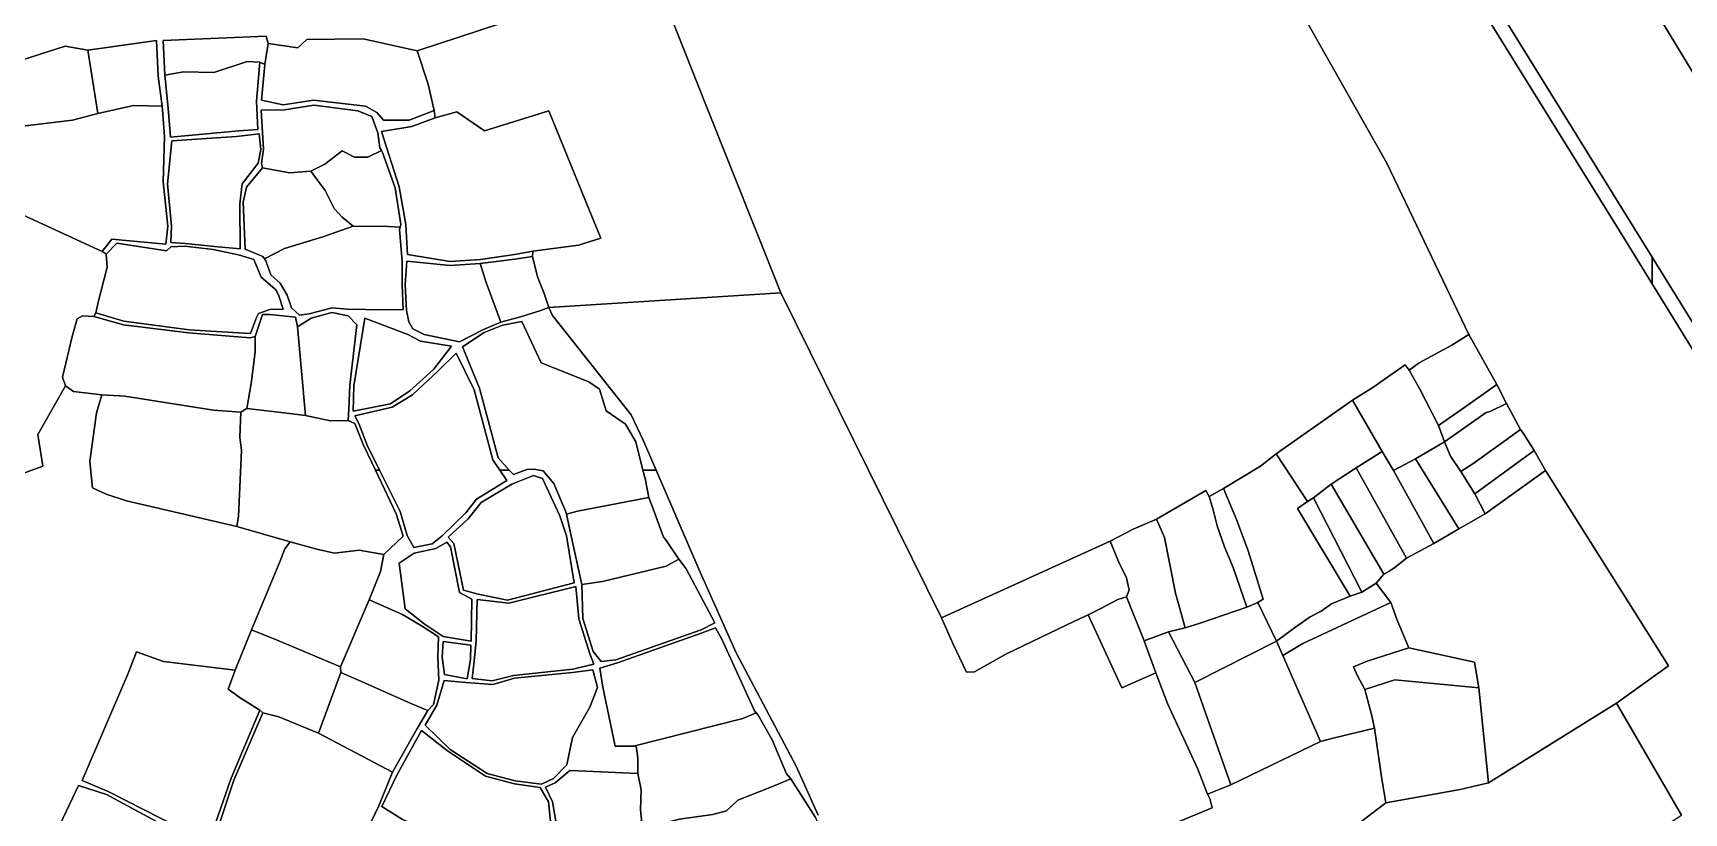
# Model space of a CAD drawing. Extents: x 542555 to 550520, y 1840485 to 1846995.
# Drawn here: x 547710.8 to 548005.7, y 1841938.7 to 1842078.1 of the extents above; entities that cross this region are included whole.
import ezdxf

# ---------------------------------------------------------------- set-up
doc = ezdxf.new("R2010")
doc.units = 0
doc.layers.add('Level 30', color=7, linetype='Continuous')

msp = doc.modelspace()

# ---------------------------------------------------------------- linework, layer by layer
at = {"layer": 'Level 30'}
for points in [[(548002.98, 1842164.35), (548018.1689, 1842140.6082), (548100.99, 1842011.15), (548072.13, 1841992.3), (548080.24, 1841977.38), (548076.48, 1841970.47), (548073.95, 1841968.22), (548070.4, 1841966.51), (548059.44, 1841985.17), (547973.9505, 1842125.9886), (547957.54, 1842153.02), (547973.64, 1842156.34), (547989.73, 1842160.25), (548000, 1842163.43)], [(548066.44, 1841963.75), (548061.9, 1841957.06), (548056.05, 1841959.19), (548040.85, 1841971.99), (548000, 1842038), (547949.5828, 1842119.5691), (547937.14, 1842139.7), (547934.68, 1842144.5), (547940.64, 1842147.74), (547957.54, 1842153.02), (547973.9505, 1842125.9886), (548059.44, 1841985.17), (548070.4, 1841966.51)], [(547908.58, 1842133.82), (547911.34, 1842127.82), (547952.61, 1842054.81), (547967.28, 1842024.23), (547964.25, 1842022.29), (547958.37, 1842019.14), (547956.58, 1842017.85), (547955.88, 1842018.79), (547952.74, 1842016.59), (547950.11, 1842014.77), (547946.5, 1842012.5), (547932.85, 1842002.88), (547930.05, 1842000.68), (547923.46, 1841996.69), (547920.88, 1841995.3), (547920.31, 1841996.37), (547911.46, 1841991.25), (547907.32, 1841989.42), (547903.19, 1841987.27), (547873.07, 1841973.57), (547844.39, 1842031.65), (547831.01, 1842065.21), (547821.78, 1842088.57), (547836.51, 1842095.6)], [(547844.39, 1842031.65), (547802.94, 1842029.01), (547802.1, 1842031.53), (547800.94, 1842034.52), (547800.05, 1842038.13), (547800.11, 1842039.07), (547808.25, 1842040.14), (547812.25, 1842041.44), (547810.15, 1842046.5), (547802.94, 1842064.14), (547791.47, 1842060.59), (547786.51, 1842063.97), (547782.67, 1842062.93), (547782.45, 1842064.21), (547781.42, 1842068.92), (547779.44, 1842074.87), (547816.82, 1842087.19), (547821.78, 1842088.57), (547831.01, 1842065.21)], [(547720.59, 1842074.99), (547722.37, 1842063.69), (547717.86, 1842062.48), (547707.44, 1842061.25), (547704.08, 1842071.75), (547716.59, 1842075.72)], [(547728.74, 1842065.11), (547722.37, 1842063.69), (547720.59, 1842074.99), (547732.87, 1842076.7), (547733.18, 1842070.37), (547733.86, 1842064.99)], [(547752.79, 1842076.18), (547752.22, 1842072.43), (547751.3, 1842072.85), (547749.07, 1842073), (547743.13, 1842071.04), (547737.68, 1842071.16), (547734.35, 1842070.53), (547734.05, 1842076.73), (547752.47, 1842077.48)], [(547779.44, 1842074.87), (547781.42, 1842068.92), (547782.45, 1842064.21), (547778.03, 1842062.51), (547773.4, 1842062.48), (547772.24, 1842063.84), (547770.23, 1842065.02), (547760.94, 1842066.09), (547755.5, 1842065.22), (547751.65, 1842066.08), (547752.22, 1842072.43), (547752.79, 1842076.18), (547758.13, 1842075.39), (547759.73, 1842076.91), (547769.78, 1842077.01)], [(547734.35, 1842070.53), (547737.68, 1842071.16), (547743.13, 1842071.04), (547749.07, 1842073), (547751.3, 1842072.85), (547750.73, 1842065.9), (547750.97, 1842060.84), (547747.57, 1842060.6), (547735.35, 1842059.47), (547734.97, 1842064.64)], [(547734.05, 1842051.5), (547734.89, 1842043.57), (547734.56, 1842040.32), (547724.87, 1842041.22), (547723.19, 1842039.03), (547704.13, 1842047.78), (547698.14, 1842051.34), (547692.75, 1842056.93), (547692.58, 1842057.4), (547695.34, 1842058.86), (547703.45, 1842060.12), (547707.44, 1842061.25), (547717.86, 1842062.48), (547722.37, 1842063.69), (547728.74, 1842065.11), (547733.86, 1842064.99), (547733.93, 1842064.37), (547734.29, 1842059.53)], [(547770.28, 1842028.66), (547776.9, 1842028.61), (547776.76, 1842033.12), (547776.78, 1842037.28), (547776.26, 1842042.94), (547776.4, 1842043.37), (547776.54, 1842043.84), (547775.5, 1842050.43), (547773.22, 1842056.72), (547773.03, 1842057.06), (547772.77, 1842057.53), (547772.42, 1842060.23), (547771.33, 1842063.16), (547768.85, 1842064.15), (547760.95, 1842065.2), (547755.71, 1842064.33), (547751.58, 1842064.26), (547752.01, 1842057.29), (547751.62, 1842054.79), (547751.78, 1842053.96), (547748.93, 1842050.54), (547748.38, 1842047.84), (547748.69, 1842039.44), (547751.88, 1842038.13), (547752.16, 1842037.75), (547752.43, 1842037.37), (547753.27, 1842034.89), (547754.95, 1842033.36), (547755.64, 1842032.24), (547756.2, 1842031.23), (547756.96, 1842028.95), (547758.43, 1842027.69), (547760.17, 1842027.93), (547764.27, 1842028.96), (547766.92, 1842028.75)], [(547762.95, 1842054.63), (547760.46, 1842053.41), (547760.41, 1842053.38), (547756.61, 1842053.11), (547751.78, 1842053.96), (547751.62, 1842054.79), (547752.01, 1842057.29), (547751.58, 1842064.26), (547755.71, 1842064.33), (547760.95, 1842065.2), (547768.85, 1842064.15), (547771.33, 1842063.16), (547772.42, 1842060.23), (547772.77, 1842057.53), (547773.03, 1842057.06), (547770.6, 1842055.87), (547768.22, 1842055.9), (547766.04, 1842057.01)], [(547808.25, 1842040.14), (547800.11, 1842039.07), (547796.84, 1842038.5), (547790.74, 1842037.63), (547785.32, 1842037.25), (547777.71, 1842038.5), (547777.42, 1842043.88), (547776.22, 1842050.56), (547773.05, 1842060.45), (547778.5, 1842061.37), (547782.67, 1842062.93), (547786.51, 1842063.97), (547791.47, 1842060.59), (547802.94, 1842064.14), (547810.15, 1842046.5), (547812.25, 1842041.44)], [(547747.14, 1842059.59), (547751.23, 1842060.05), (547751.48, 1842057.28), (547751.03, 1842054.82), (547748.15, 1842051.1), (547747.74, 1842047.57), (547747.8, 1842039.54), (547743.21, 1842039.91), (547738.01, 1842040.45), (547735.41, 1842040.62), (547735.53, 1842043.58), (547734.85, 1842051.12), (547735.63, 1842058.78)], [(547751.23, 1842060.05), (547747.14, 1842059.59), (547735.63, 1842058.78), (547734.85, 1842051.12), (547735.53, 1842043.58), (547735.41, 1842040.62), (547738.01, 1842040.45), (547743.21, 1842039.91), (547747.8, 1842039.54), (547747.74, 1842047.57), (547748.15, 1842051.1), (547751.03, 1842054.82), (547751.48, 1842057.28)], [(547773.22, 1842056.72), (547775.5, 1842050.43), (547776.54, 1842043.84), (547776.4, 1842043.37), (547774.28, 1842043.53), (547768, 1842043.54), (547766.02, 1842045.17), (547764.62, 1842046.74), (547762.99, 1842049.95), (547760.46, 1842053.41), (547762.95, 1842054.63), (547766.04, 1842057.01), (547768.22, 1842055.9), (547770.6, 1842055.87), (547773.03, 1842057.06)], [(547755.72, 1842039.58), (547752.16, 1842037.75), (547751.88, 1842038.13), (547748.69, 1842039.44), (547748.38, 1842047.84), (547748.93, 1842050.54), (547751.78, 1842053.96), (547756.61, 1842053.11), (547760.41, 1842053.38), (547760.46, 1842053.41), (547762.99, 1842049.95), (547764.62, 1842046.74), (547766.02, 1842045.17), (547768, 1842043.54), (547762.6, 1842041.66)], [(547776.9, 1842028.61), (547770.28, 1842028.66), (547766.92, 1842028.75), (547764.27, 1842028.96), (547760.17, 1842027.93), (547758.43, 1842027.69), (547756.96, 1842028.95), (547756.2, 1842031.23), (547755.64, 1842032.24), (547754.95, 1842033.36), (547753.27, 1842034.89), (547752.43, 1842037.37), (547752.16, 1842037.75), (547755.72, 1842039.58), (547762.6, 1842041.66), (547768, 1842043.54), (547774.28, 1842043.53), (547776.4, 1842043.37), (547776.26, 1842042.94), (547776.78, 1842037.28), (547776.76, 1842033.12)], [(547755.49, 1842028.74), (547753.14, 1842028.7), (547751.12, 1842027.97), (547750.72, 1842027.23), (547749.65, 1842024.38), (547746.51, 1842024.59), (547738.71, 1842025.05), (547727.02, 1842026.61), (547722.03, 1842028.09), (547722.5, 1842030.2), (547724.04, 1842036.21), (547723.86, 1842038.57), (547725.81, 1842040.54), (547734.66, 1842039.14), (547735.46, 1842039.86), (547737.95, 1842039.96), (547743, 1842039.42), (547747.51, 1842038.47), (547750.28, 1842037.58), (547751.59, 1842034.47), (547754.02, 1842032.34), (547754.28, 1842032.02), (547754.72, 1842031.12)], [(547790.69, 1842036.9), (547791.73, 1842033.48), (547794.37, 1842026.42), (547791.26, 1842025.11), (547787.01, 1842022.9), (547780.68, 1842024.18), (547778.68, 1842025.22), (547777.94, 1842026.45), (547777.54, 1842028.47), (547777.3, 1842033.15), (547777.56, 1842037.33), (547785.32, 1842036.55)], [(547800.05, 1842038.13), (547800.94, 1842034.52), (547802.1, 1842031.53), (547802.94, 1842029.01), (547801.54, 1842028.5), (547797.88, 1842027.37), (547794.37, 1842026.42), (547791.73, 1842033.48), (547790.69, 1842036.9), (547796.87, 1842037.65)], [(548040.85, 1841971.99), (548038.09, 1841971.41), (548000, 1842033.26), (548000, 1842038)], [(547755.69, 1842010.24), (547749, 1842010.99), (547749.78, 1842015.46), (547750.49, 1842021.13), (547750.48, 1842023.86), (547751.8, 1842027.76), (547753.14, 1842027.81), (547757.67, 1842027.31), (547758.07, 1842025.59), (547759.48, 1842009.71)], [(547760.47, 1842027.13), (547764.19, 1842028.11), (547767.09, 1842027.53), (547768.63, 1842025.93), (547767.43, 1842015.13), (547767.2, 1842010.92), (547767.11, 1842008.84), (547763.98, 1842008.81), (547759.48, 1842009.71), (547758.07, 1842025.59)], [(547749.78, 1842015.46), (547749, 1842010.99), (547747.96, 1842010.33), (547743.03, 1842010.7), (547727.2, 1842013.2), (547723.1, 1842013.43), (547718.04, 1842014), (547716.63, 1842015.02), (547716.06, 1842016.6), (547717.8, 1842023.88), (547718.68, 1842027), (547719.67, 1842027.55), (547721.7, 1842027.41), (547726.99, 1842025.94), (547738.61, 1842024.48), (547749.63, 1842023.59), (547750.48, 1842023.86), (547750.49, 1842021.13)], [(547767.98, 1842010.53), (547768.14, 1842015.04), (547770.11, 1842027.1), (547777.77, 1842024.22), (547780.02, 1842023.04), (547785.58, 1842022.1), (547782.36, 1842017.95), (547778.11, 1842014.12), (547774.66, 1842011.84)], [(547768.14, 1842015.04), (547767.98, 1842010.53), (547774.66, 1842011.84), (547778.11, 1842014.12), (547782.36, 1842017.95), (547785.58, 1842022.1), (547780.02, 1842023.04), (547777.77, 1842024.22), (547770.11, 1842027.1)], [(547808.08, 1841992.63), (547806.12, 1841992.09), (547805.97, 1841992.54), (547803.82, 1841997.62), (547801.95, 1841999.85), (547800.29, 1842000.17), (547798.99, 1842000.11), (547796.61, 1841999.2), (547795.88, 1842000), (547793.89, 1842002.18), (547790.55, 1842014.62), (547787.53, 1842022.03), (547791.41, 1842024.59), (547794.67, 1842025.89), (547798.13, 1842026.51), (547801.57, 1842019.17), (547810.11, 1842015.78), (547811.97, 1842014.45), (547813.18, 1842010.6), (547816.64, 1842008.2), (547818.5, 1842005.03), (547819.76, 1842000), (547820.15, 1841998.47), (547820.79, 1841995.12)], [(547967.28, 1842024.23), (547972.26, 1842015.3), (547966.57, 1842011.22), (547961.86, 1842007.94), (547958.47, 1842014.58), (547956.58, 1842017.85), (547958.37, 1842019.14), (547964.25, 1842022.29)], [(547782.08, 1841986.84), (547778.81, 1841986.15), (547777.66, 1841988.3), (547776.38, 1841992.57), (547772.71, 1842000), (547772.7, 1842000), (547770.5, 1842004.47), (547769.04, 1842008.3), (547768.32, 1842009.68), (547774.98, 1842011.25), (547778.61, 1842013.45), (547783.14, 1842017.68), (547786.42, 1842020.89), (547789.61, 1842014.35), (547792.92, 1842001.83), (547794.19, 1842000), (547794.18, 1842000), (547795.46, 1841998.15), (547790.02, 1841994.78), (547788.1, 1841992.35), (547783.87, 1841988.24)], [(547962.92, 1842005.05), (547957.76, 1842002), (547953.81, 1841999.91), (547951.77, 1842003.33), (547946.5, 1842012.5), (547950.11, 1842014.77), (547952.74, 1842016.59), (547955.88, 1842018.79), (547956.58, 1842017.85), (547958.47, 1842014.58), (547961.86, 1842007.94)], [(547747.54, 1841991.74), (547747.25, 1841989.94), (547727.5, 1841994.51), (547723.89, 1841995.68), (547721.47, 1841996.79), (547720.95, 1842001.51), (547722.13, 1842010.23), (547723.1, 1842013.43), (547727.2, 1842013.2), (547743.03, 1842010.7), (547747.96, 1842010.33), (547747.73, 1842005.85), (547748.06, 1842003.48)], [(547972.26, 1842015.3), (547973.96, 1842011.86), (547971.07, 1842010.43), (547970.36, 1842010.28), (547962.92, 1842005.05), (547961.86, 1842007.94), (547966.57, 1842011.22)], [(547776.95, 1841988.16), (547773.46, 1841984.88), (547769.1, 1841985.67), (547764.66, 1841985.16), (547761.49, 1841985.89), (547756.76, 1841987.15), (547747.25, 1841989.94), (547747.54, 1841991.74), (547748.06, 1842003.48), (547747.73, 1842005.85), (547747.96, 1842010.33), (547749, 1842010.99), (547755.69, 1842010.24), (547759.48, 1842009.71), (547763.98, 1842008.81), (547767.11, 1842008.84), (547768.3, 1842008.29), (547769.85, 1842004.45), (547771.96, 1842000), (547775.68, 1841992.15)], [(547951.77, 1842003.33), (547947.13, 1842000.37), (547942.66, 1841997.47), (547939.51, 1841995.06), (547938.45, 1841994.35), (547932.85, 1842002.88), (547946.5, 1842012.5)], [(547973.96, 1842011.86), (547976.48, 1842007.24), (547967.96, 1842001.13), (547965.85, 1841999.74), (547963.99, 1842002.49), (547962.92, 1842005.05), (547970.36, 1842010.28), (547971.07, 1842010.43)], [(547978.91, 1842003.46), (547968.32, 1841995.75), (547965.85, 1841999.74), (547967.96, 1842001.13), (547976.48, 1842007.24), (547977.11, 1842006.39)], [(547968.32, 1841995.75), (547970.17, 1841992.15), (547965.47, 1841989.49), (547957.76, 1842002), (547962.92, 1842005.05), (547963.99, 1842002.49), (547965.85, 1841999.74)], [(547936.15, 1841971.81), (547932.89, 1841969.41), (547929.6, 1841976.36), (547930.54, 1841976.94), (547927.86, 1841985.57), (547925.77, 1841991.18), (547923.46, 1841996.69), (547930.05, 1842000.68), (547932.85, 1842002.88), (547938.45, 1841994.35), (547936.64, 1841993.15), (547946.05, 1841977.46), (547942.74, 1841976.1), (547940.87, 1841974.8), (547938.9, 1841973.78)], [(547953.81, 1841999.91), (547961.02, 1841986.9), (547956.11, 1841984.28), (547947.13, 1842000.37), (547951.77, 1842003.33)], [(547965.47, 1841989.49), (547961.02, 1841986.9), (547953.81, 1841999.91), (547957.76, 1842002)], [(547978.91, 1842003.46), (547980.95, 1841999.9), (547970.17, 1841992.15), (547968.32, 1841995.75)], [(547806.09, 1841988.22), (547807.45, 1841979.87), (547795.56, 1841976.75), (547790.35, 1841977.82), (547787.7, 1841978.53), (547785.98, 1841986.86), (547784.99, 1841987.98), (547788.56, 1841991.28), (547790.85, 1841994.21), (547796.32, 1841997.46), (547800.2, 1841999.01), (547801.84, 1841998.5), (547804.91, 1841991.8)], [(547807.45, 1841979.87), (547806.09, 1841988.22), (547804.91, 1841991.8), (547801.84, 1841998.5), (547800.2, 1841999.01), (547796.32, 1841997.46), (547790.85, 1841994.21), (547788.56, 1841991.28), (547784.99, 1841987.98), (547785.98, 1841986.86), (547787.7, 1841978.53), (547790.35, 1841977.82), (547795.56, 1841976.75)], [(547947.13, 1842000.37), (547956.11, 1841984.28), (547954.1, 1841982.66), (547953.16, 1841981.99), (547952.07, 1841981.41), (547942.66, 1841997.47)], [(547980.95, 1841999.9), (548002.94, 1841965.05), (547993.65, 1841958.37), (547970.75, 1841944.15), (547969.05, 1841961.12), (547968.25, 1841965.68), (547956.55, 1841968.26), (547954.45, 1841973.2), (547953.31, 1841976.35), (547950.7, 1841979.8), (547952.07, 1841981.41), (547953.16, 1841981.99), (547954.1, 1841982.66), (547956.11, 1841984.28), (547961.02, 1841986.9), (547965.47, 1841989.49), (547970.17, 1841992.15)], [(547812.53, 1841980.08), (547808.82, 1841979.56), (547806.85, 1841988.48), (547806.12, 1841992.09), (547808.08, 1841992.63), (547820.79, 1841995.12), (547821.59, 1841993.06), (547823.42, 1841988), (547823.86, 1841987.55), (547826.14, 1841984.08), (547823.91, 1841982.85)], [(547919.3, 1841972.63), (547916.62, 1841971.78), (547914.89, 1841978.01), (547912.93, 1841987.93), (547911.46, 1841991.25), (547920.31, 1841996.37), (547920.88, 1841995.3), (547921.61, 1841992.9), (547922.31, 1841990.05), (547923.62, 1841986.3), (547925.18, 1841982.61), (547927.58, 1841975.48)], [(547930.54, 1841976.94), (547929.6, 1841976.36), (547927.58, 1841975.48), (547925.18, 1841982.61), (547923.62, 1841986.3), (547922.31, 1841990.05), (547921.61, 1841992.9), (547920.88, 1841995.3), (547923.46, 1841996.69), (547925.77, 1841991.18), (547927.86, 1841985.57)], [(547952.07, 1841981.41), (547950.7, 1841979.8), (547948.17, 1841978.19), (547939.51, 1841995.06), (547942.66, 1841997.47)], [(547948.17, 1841978.19), (547946.05, 1841977.46), (547936.64, 1841993.15), (547938.45, 1841994.35), (547939.51, 1841995.06)], [(547916.62, 1841971.78), (547913.64, 1841971.08), (547909.26, 1841969.46), (547906.13, 1841977.33), (547906.62, 1841978.53), (547906.1, 1841980.73), (547904.69, 1841983.68), (547903.19, 1841987.27), (547907.32, 1841989.42), (547911.46, 1841991.25), (547912.93, 1841987.93), (547914.89, 1841978.01)], [(547756.76, 1841987.15), (547761.49, 1841985.89), (547764.66, 1841985.16), (547769.1, 1841985.67), (547773.46, 1841984.88), (547772.9, 1841981.85), (547770.85, 1841976.83), (547765.71, 1841964.87), (547754.43, 1841969.6), (547749.86, 1841971.48), (547754.93, 1841983.6), (547755.79, 1841985.93)], [(547785.39, 1841986.25), (547787.02, 1841978.1), (547789.19, 1841976.95), (547789.1, 1841969.41), (547784.07, 1841970.29), (547780.66, 1841972.53), (547777.29, 1841975.2), (547776.22, 1841983.34), (547778.91, 1841985.17), (547782.74, 1841985.98), (547784.75, 1841987.14)], [(547787.02, 1841978.1), (547785.39, 1841986.25), (547784.75, 1841987.14), (547782.74, 1841985.98), (547778.91, 1841985.17), (547776.22, 1841983.34), (547777.29, 1841975.2), (547780.66, 1841972.53), (547784.07, 1841970.29), (547789.1, 1841969.41), (547789.19, 1841976.95)], [(547906.62, 1841978.53), (547906.13, 1841977.33), (547904.55, 1841976.87), (547901.43, 1841975.19), (547899.25, 1841974.16), (547896.82, 1841973.02), (547884.54, 1841967.09), (547878.98, 1841963.94), (547877.57, 1841963.9), (547875.17, 1841968.91), (547873.07, 1841973.57), (547903.19, 1841987.27), (547904.69, 1841983.68), (547906.1, 1841980.73)], [(547827.45, 1841982.33), (547832.59, 1841972.69), (547830.17, 1841971.45), (547814.89, 1841966.07), (547812.27, 1841965.82), (547810.88, 1841967.56), (547809.01, 1841973.48), (547808.82, 1841979.56), (547812.53, 1841980.08), (547823.91, 1841982.85), (547826.14, 1841984.08)], [(547796.65, 1841963.31), (547792.82, 1841962.36), (547789.25, 1841962.73), (547789.59, 1841965.88), (547789.94, 1841969.48), (547790.14, 1841976.9), (547795.79, 1841976.21), (547807.78, 1841979.21), (547808.32, 1841973.43), (547810.24, 1841967.14), (547810.96, 1841965.33), (547807.23, 1841964.45)], [(547792.82, 1841962.36), (547796.65, 1841963.31), (547807.23, 1841964.45), (547810.96, 1841965.33), (547810.24, 1841967.14), (547808.32, 1841973.43), (547807.78, 1841979.21), (547795.79, 1841976.21), (547790.14, 1841976.9), (547789.94, 1841969.48), (547789.59, 1841965.88), (547789.25, 1841962.73)], [(547950.7, 1841979.8), (547953.31, 1841976.35), (547937.64, 1841968.99), (547934.02, 1841966.86), (547932.89, 1841969.41), (547936.15, 1841971.81), (547938.9, 1841973.78), (547940.87, 1841974.8), (547942.74, 1841976.1), (547946.05, 1841977.46), (547948.17, 1841978.19)], [(547782.32, 1841958.14), (547781.34, 1841957.05), (547778.62, 1841958.16), (547769.06, 1841962.42), (547765.79, 1841963.84), (547765.71, 1841964.87), (547770.85, 1841976.83), (547776.8, 1841974.18), (547780.49, 1841971.99), (547783.23, 1841970.2), (547783.12, 1841966.63), (547783.28, 1841962.47)], [(547909.26, 1841969.46), (547911.36, 1841963.78), (547905.27, 1841961.1), (547899.25, 1841974.16), (547901.43, 1841975.19), (547904.55, 1841976.87), (547906.13, 1841977.33)], [(547932.89, 1841969.41), (547918.31, 1841962.07), (547913.64, 1841971.08), (547916.62, 1841971.78), (547919.3, 1841972.63), (547927.58, 1841975.48), (547929.6, 1841976.36)], [(547947.37, 1841963.26), (547948.69, 1841960.82), (547949.88, 1841956.35), (547950.41, 1841953.9), (547943, 1841952.1), (547940.76, 1841951.48), (547934.02, 1841966.86), (547937.64, 1841968.99), (547953.31, 1841976.35), (547954.45, 1841973.2), (547956.55, 1841968.26), (547949.13, 1841965.87), (547946.68, 1841964.82)], [(547837.58, 1841955.61), (547818.05, 1841950.68), (547814.79, 1841950.67), (547812.59, 1841961.22), (547812.05, 1841964.58), (547815.19, 1841965.57), (547830.33, 1841970.9), (547832.69, 1841971.83), (547833.84, 1841969.79), (547839.66, 1841957), (547839.99, 1841956.6)], [(547765.71, 1841964.87), (547765.79, 1841963.84), (547761.78, 1841952.98), (547754.71, 1841955.94), (547751.84, 1841956.63), (547751.3, 1841957.11), (547747.84, 1841959.32), (547745.65, 1841960.83), (547746.91, 1841964.23), (547749.86, 1841971.48), (547754.43, 1841969.6)], [(547789, 1841968.71), (547788.96, 1841966.18), (547788.34, 1841962.72), (547784.32, 1841963.46), (547783.87, 1841966.55), (547784.1, 1841969.39)], [(547788.96, 1841966.18), (547789, 1841968.71), (547784.1, 1841969.39), (547783.87, 1841966.55), (547784.32, 1841963.46), (547788.34, 1841962.72)], [(547924.73, 1841943.79), (547920.6, 1841942.08), (547918.86, 1841946.59), (547913.45, 1841958.27), (547911.36, 1841963.78), (547909.26, 1841969.46), (547913.64, 1841971.08), (547918.31, 1841962.07)], [(547940.76, 1841951.48), (547924.73, 1841943.79), (547918.31, 1841962.07), (547932.89, 1841969.41), (547934.02, 1841966.86)], [(547746.91, 1841964.23), (547745.65, 1841960.83), (547747.84, 1841959.32), (547751.3, 1841957.11), (547746.18, 1841944.97), (547743.4, 1841936.91), (547741.44, 1841933.68), (547736.84, 1841936.16), (547724.26, 1841942.6), (547719.59, 1841944.54), (547727.77, 1841963.52), (547729.32, 1841967.53), (547734.15, 1841965.82)], [(547954.07, 1841962.54), (547948.69, 1841960.82), (547947.37, 1841963.26), (547946.68, 1841964.82), (547949.13, 1841965.87), (547956.55, 1841968.26), (547968.25, 1841965.68), (547969.05, 1841961.12)], [(547765.79, 1841963.84), (547769.06, 1841962.42), (547778.62, 1841958.16), (547781.34, 1841957.05), (547779.44, 1841953.81), (547775.03, 1841946), (547761.78, 1841952.98)], [(547810.27, 1841957.66), (547807.16, 1841952.21), (547806.19, 1841947.34), (547803.77, 1841944.88), (547801.62, 1841943.9), (547796.94, 1841944.49), (547791.96, 1841945.81), (547785.31, 1841950.09), (547780.85, 1841954.41), (547782.94, 1841958), (547784.28, 1841962.38), (547788.14, 1841962.02), (547792.95, 1841961.67), (547796.82, 1841962.83), (547807.15, 1841963.82), (547810.83, 1841964.32), (547811.62, 1841961.13)], [(547807.16, 1841952.21), (547810.27, 1841957.66), (547811.62, 1841961.13), (547810.83, 1841964.32), (547807.15, 1841963.82), (547796.82, 1841962.83), (547792.95, 1841961.67), (547788.14, 1841962.02), (547784.28, 1841962.38), (547782.94, 1841958), (547780.85, 1841954.41), (547785.31, 1841950.09), (547791.96, 1841945.81), (547796.94, 1841944.49), (547801.62, 1841943.9), (547803.77, 1841944.88), (547806.19, 1841947.34)], [(547969.05, 1841961.12), (547970.75, 1841944.15), (547965.7, 1841942.96), (547952.42, 1841940.52), (547951.68, 1841945.2), (547950.41, 1841953.9), (547949.88, 1841956.35), (547948.69, 1841960.82), (547954.07, 1841962.54)], [(547761.78, 1841952.98), (547775.03, 1841946), (547772.56, 1841940.04), (547769.93, 1841934.41), (547768.18, 1841930.74), (547766.62, 1841926.31), (547764.98, 1841922.05), (547761.7, 1841923.36), (547745.66, 1841931.06), (547742.52, 1841932.86), (547744.09, 1841936.68), (547746.67, 1841944.57), (547751.84, 1841956.63), (547754.71, 1841955.94)], [(547822.98, 1841936.8), (547820.4, 1841936.52), (547819.62, 1841936.43), (547819.32, 1841939.31), (547819.45, 1841942.86), (547818.83, 1841945.77), (547818.82, 1841948.6), (547818.54, 1841950.68), (547818.05, 1841950.68), (547837.58, 1841955.61), (547839.99, 1841956.6), (547840.32, 1841956.19), (547842.85, 1841951.8), (547845.4, 1841945.75), (547846.15, 1841944.81), (547842.6, 1841943.36), (547836.73, 1841941.05), (547834.66, 1841939.13), (547832.22, 1841938.47), (547826.29, 1841937.64)], [(547952.42, 1841940.52), (547931.84, 1841924.8), (547928.52, 1841923.99), (547914.82, 1841936.92), (547921.43, 1841939.64), (547921, 1841941.33), (547920.6, 1841942.08), (547924.73, 1841943.79), (547940.76, 1841951.48), (547943, 1841952.1), (547950.41, 1841953.9), (547951.68, 1841945.2)], [(547801.41, 1841935.36), (547798.95, 1841936.13), (547797.03, 1841935.59), (547792.82, 1841934.95), (547788.4, 1841935.47), (547784.22, 1841934.5), (547776.8, 1841937.55), (547773.14, 1841939.89), (547775.82, 1841945.47), (547780.2, 1841953.49), (547784.83, 1841949.84), (547791.66, 1841945.32), (547796.8, 1841943.96), (547801.37, 1841943.28), (547802.87, 1841940.7), (547803.42, 1841935.45)], [(547798.95, 1841936.13), (547801.41, 1841935.36), (547803.42, 1841935.45), (547802.87, 1841940.7), (547801.37, 1841943.28), (547796.8, 1841943.96), (547791.66, 1841945.32), (547784.83, 1841949.84), (547780.2, 1841953.49), (547775.82, 1841945.47), (547773.14, 1841939.89), (547776.8, 1841937.55), (547784.22, 1841934.5), (547788.4, 1841935.47), (547792.82, 1841934.95), (547797.03, 1841935.59)], [(547819.62, 1841936.43), (547819.68, 1841933.02), (547819.69, 1841929.62), (547818.97, 1841928.69), (547812.9, 1841928.85), (547805.56, 1841928.39), (547805.42, 1841931.54), (547804.47, 1841935.56), (547803.63, 1841940.72), (547802.35, 1841943.36), (547804.06, 1841944.13), (547806.71, 1841946.3), (547809.57, 1841946.23), (547818.83, 1841945.77), (547819.45, 1841942.86), (547819.32, 1841939.31)], [(547741.02, 1841932.8), (547738.53, 1841925.47), (547731.87, 1841913.51), (547729.42, 1841914.87), (547726.18, 1841917.49), (547718.84, 1841920.96), (547710.87, 1841925.88), (547716.22, 1841937.89), (547718.96, 1841943.63), (547723.95, 1841942.01)], [(547738.53, 1841925.47), (547741.02, 1841932.8), (547723.95, 1841942.01), (547718.96, 1841943.63), (547716.22, 1841937.89), (547710.87, 1841925.88), (547718.84, 1841920.96), (547726.18, 1841917.49), (547729.42, 1841914.87), (547731.87, 1841913.51)], [(547851.64, 1841935.09), (547848.28, 1841932.93), (547845.96, 1841932.64), (547841.68, 1841929.49), (547838.92, 1841928.03), (547835.23, 1841926.51), (547830.69, 1841924.09), (547826.15, 1841920.9), (547821.55, 1841925.92), (547819.75, 1841928.03), (547820.57, 1841929.39), (547820.42, 1841932.98), (547820.4, 1841936.52), (547822.98, 1841936.8), (547826.29, 1841937.64), (547832.22, 1841938.47), (547834.66, 1841939.13), (547836.73, 1841941.05), (547842.6, 1841943.36), (547846.15, 1841944.81), (547850.57, 1841937.93)]]:
    msp.add_lwpolyline(points, close=True, dxfattribs=at)
for points in [[(547946.873, 1842119.0095), (547993.69, 1842043.51), (548000, 1842033.26), (548038.09, 1841971.41), (548047.77, 1841959.42), (548047.2, 1841954.81), (548043.2, 1841939.27), (548020.63, 1841924.68), (548013.83, 1841924.91), (548012.2, 1841929.28), (548002.76, 1841926.93), (547998.19, 1841933.8), (548005.26, 1841938.37), (547993.65, 1841958.37), (548002.94, 1841965.05), (547980.95, 1841999.9), (547978.91, 1842003.46), (547977.11, 1842006.39), (547976.48, 1842007.24), (547973.96, 1842011.86), (547972.26, 1842015.3), (547967.28, 1842024.23), (547952.61, 1842054.81), (547911.34, 1842127.82)], [(547949.5828, 1842119.5691), (548000, 1842038), (548000, 1842033.26), (547993.69, 1842043.51), (547946.873, 1842119.0095)], [(547816.82, 1842087.19), (547779.44, 1842074.87), (547769.78, 1842077.01), (547759.73, 1842076.91), (547758.13, 1842075.39), (547752.79, 1842076.18), (547752.47, 1842077.48), (547734.05, 1842076.73), (547734.35, 1842070.53), (547734.97, 1842064.64), (547735.35, 1842059.47), (547747.57, 1842060.6), (547750.97, 1842060.84), (547750.73, 1842065.9), (547751.3, 1842072.85), (547752.22, 1842072.43), (547751.65, 1842066.08), (547755.5, 1842065.22), (547760.94, 1842066.09), (547770.23, 1842065.02), (547772.24, 1842063.84), (547773.4, 1842062.48), (547778.03, 1842062.51), (547782.45, 1842064.21), (547782.67, 1842062.93), (547778.5, 1842061.37), (547773.05, 1842060.45), (547776.22, 1842050.56), (547777.42, 1842043.88), (547777.71, 1842038.5), (547785.32, 1842037.25), (547790.74, 1842037.63), (547796.84, 1842038.5), (547800.11, 1842039.07), (547800.05, 1842038.13), (547796.87, 1842037.65), (547790.69, 1842036.9), (547785.32, 1842036.55), (547777.56, 1842037.33), (547777.3, 1842033.15), (547777.54, 1842028.47), (547777.94, 1842026.45), (547778.68, 1842025.22), (547780.68, 1842024.18), (547787.01, 1842022.9), (547791.26, 1842025.11), (547794.37, 1842026.42), (547797.88, 1842027.37), (547801.54, 1842028.5), (547802.94, 1842029.01), (547803.62, 1842027.6), (547817.66, 1842009.83), (547819.8, 1842005.33), (547822.11, 1842000), (547819.76, 1842000), (547818.5, 1842005.03), (547816.64, 1842008.2), (547813.18, 1842010.6), (547811.97, 1842014.45), (547810.11, 1842015.78), (547801.57, 1842019.17), (547798.13, 1842026.51), (547794.67, 1842025.89), (547791.41, 1842024.59), (547787.53, 1842022.03), (547790.55, 1842014.62), (547793.89, 1842002.18), (547795.88, 1842000), (547794.19, 1842000), (547792.92, 1842001.83), (547789.61, 1842014.35), (547786.42, 1842020.89), (547783.14, 1842017.68), (547778.61, 1842013.45), (547774.98, 1842011.25), (547768.32, 1842009.68), (547769.04, 1842008.3), (547770.5, 1842004.47), (547772.7, 1842000), (547771.96, 1842000), (547769.85, 1842004.45), (547768.3, 1842008.29), (547767.11, 1842008.84), (547767.2, 1842010.92), (547767.43, 1842015.13), (547768.63, 1842025.93), (547767.09, 1842027.53), (547764.19, 1842028.11), (547760.47, 1842027.13), (547758.07, 1842025.59), (547757.67, 1842027.31), (547753.14, 1842027.81), (547751.8, 1842027.76), (547750.48, 1842023.86), (547749.63, 1842023.59), (547738.61, 1842024.48), (547726.99, 1842025.94), (547721.7, 1842027.41), (547722.03, 1842028.09), (547727.02, 1842026.61), (547738.71, 1842025.05), (547746.51, 1842024.59), (547749.65, 1842024.38), (547750.72, 1842027.23), (547751.12, 1842027.97), (547753.14, 1842028.7), (547755.49, 1842028.74), (547754.72, 1842031.12), (547754.28, 1842032.02), (547754.02, 1842032.34), (547751.59, 1842034.47), (547750.28, 1842037.58), (547747.51, 1842038.47), (547743, 1842039.42), (547737.95, 1842039.96), (547735.46, 1842039.86), (547734.66, 1842039.14), (547725.81, 1842040.54), (547723.86, 1842038.57), (547723.19, 1842039.03), (547724.87, 1842041.22), (547734.56, 1842040.32), (547734.89, 1842043.57), (547734.05, 1842051.5), (547734.29, 1842059.53), (547733.93, 1842064.37), (547733.86, 1842064.99), (547733.18, 1842070.37), (547732.87, 1842076.7), (547720.59, 1842074.99), (547716.59, 1842075.72), (547704.08, 1842071.75)], [(547704.13, 1842047.78), (547723.19, 1842039.03), (547723.86, 1842038.57), (547724.04, 1842036.21), (547722.5, 1842030.2), (547722.03, 1842028.09), (547721.7, 1842027.41), (547719.67, 1842027.55), (547718.68, 1842027), (547717.8, 1842023.88), (547716.06, 1842016.6), (547716.63, 1842015.02), (547711.68, 1842006.35), (547712.6, 1842000.68), (547682.26, 1841989.62)], [(547851.03, 1841938.33), (547847.13, 1841947.12), (547836.41, 1841967.33), (547829.76, 1841982.31), (547822.11, 1842000), (547819.8, 1842005.33), (547817.66, 1842009.83), (547803.62, 1842027.6), (547802.94, 1842029.01), (547844.39, 1842031.65), (547873.07, 1841973.57), (547875.17, 1841968.91), (547877.57, 1841963.9), (547878.98, 1841963.94), (547884.54, 1841967.09), (547896.82, 1841973.02), (547899.25, 1841974.16), (547905.27, 1841961.1), (547911.36, 1841963.78), (547913.45, 1841958.27), (547918.86, 1841946.59), (547920.6, 1841942.08), (547921, 1841941.33), (547921.43, 1841939.64), (547914.82, 1841936.92)], [(547682.26, 1841989.62), (547712.6, 1842000.68), (547711.68, 1842006.35), (547716.63, 1842015.02), (547718.04, 1842014), (547723.1, 1842013.43), (547722.13, 1842010.23), (547720.95, 1842001.51), (547721.47, 1841996.79), (547723.89, 1841995.68), (547727.5, 1841994.51), (547747.25, 1841989.94), (547756.76, 1841987.15), (547755.79, 1841985.93), (547754.93, 1841983.6), (547749.86, 1841971.48), (547746.91, 1841964.23), (547734.15, 1841965.82), (547729.32, 1841967.53), (547727.77, 1841963.52), (547719.59, 1841944.54), (547724.26, 1841942.6), (547736.84, 1841936.16)], [(547769.93, 1841934.41), (547772.56, 1841940.04), (547775.03, 1841946), (547779.44, 1841953.81), (547781.34, 1841957.05), (547782.32, 1841958.14), (547783.28, 1841962.47), (547783.12, 1841966.63), (547783.23, 1841970.2), (547780.49, 1841971.99), (547776.8, 1841974.18), (547770.85, 1841976.83), (547772.9, 1841981.85), (547773.46, 1841984.88), (547776.95, 1841988.16), (547775.68, 1841992.15), (547771.96, 1842000), (547772.7, 1842000), (547776.38, 1841992.57), (547777.66, 1841988.3), (547778.81, 1841986.15), (547782.08, 1841986.84), (547783.87, 1841988.24), (547788.1, 1841992.35), (547790.02, 1841994.78), (547795.46, 1841998.15), (547794.19, 1842000), (547795.88, 1842000), (547796.61, 1841999.2), (547798.99, 1842000.11), (547800.29, 1842000.17), (547801.95, 1841999.85), (547803.82, 1841997.62), (547805.97, 1841992.54), (547806.12, 1841992.09), (547806.85, 1841988.48), (547808.82, 1841979.56), (547809.01, 1841973.48), (547810.88, 1841967.56), (547812.27, 1841965.82), (547814.89, 1841966.07), (547830.17, 1841971.45), (547832.59, 1841972.69), (547827.45, 1841982.33), (547826.14, 1841984.08), (547823.86, 1841987.55), (547823.42, 1841988), (547821.59, 1841993.06), (547820.79, 1841995.12), (547820.15, 1841998.47), (547819.76, 1842000), (547822.11, 1842000), (547829.76, 1841982.31), (547836.41, 1841967.33), (547847.13, 1841947.12), (547851.03, 1841938.33)], [(547850.57, 1841937.93), (547846.15, 1841944.81), (547845.4, 1841945.75), (547842.85, 1841951.8), (547840.32, 1841956.19), (547839.99, 1841956.6), (547839.66, 1841957), (547833.84, 1841969.79), (547832.69, 1841971.83), (547830.33, 1841970.9), (547815.19, 1841965.57), (547812.05, 1841964.58), (547812.59, 1841961.22), (547814.79, 1841950.67), (547818.05, 1841950.68), (547818.54, 1841950.68), (547818.82, 1841948.6), (547818.83, 1841945.77), (547809.57, 1841946.23), (547806.71, 1841946.3), (547804.06, 1841944.13), (547802.35, 1841943.36), (547803.63, 1841940.72), (547804.47, 1841935.56)], [(547743.4, 1841936.91), (547746.18, 1841944.97), (547751.3, 1841957.11), (547751.84, 1841956.63), (547746.67, 1841944.57), (547744.09, 1841936.68)], [(547931.84, 1841924.8), (547952.42, 1841940.52), (547965.7, 1841942.96), (547970.75, 1841944.15), (547993.65, 1841958.37), (548005.26, 1841938.37)]]:
    msp.add_lwpolyline(points, dxfattribs=at)

doc.saveas('drawing.dxf')
